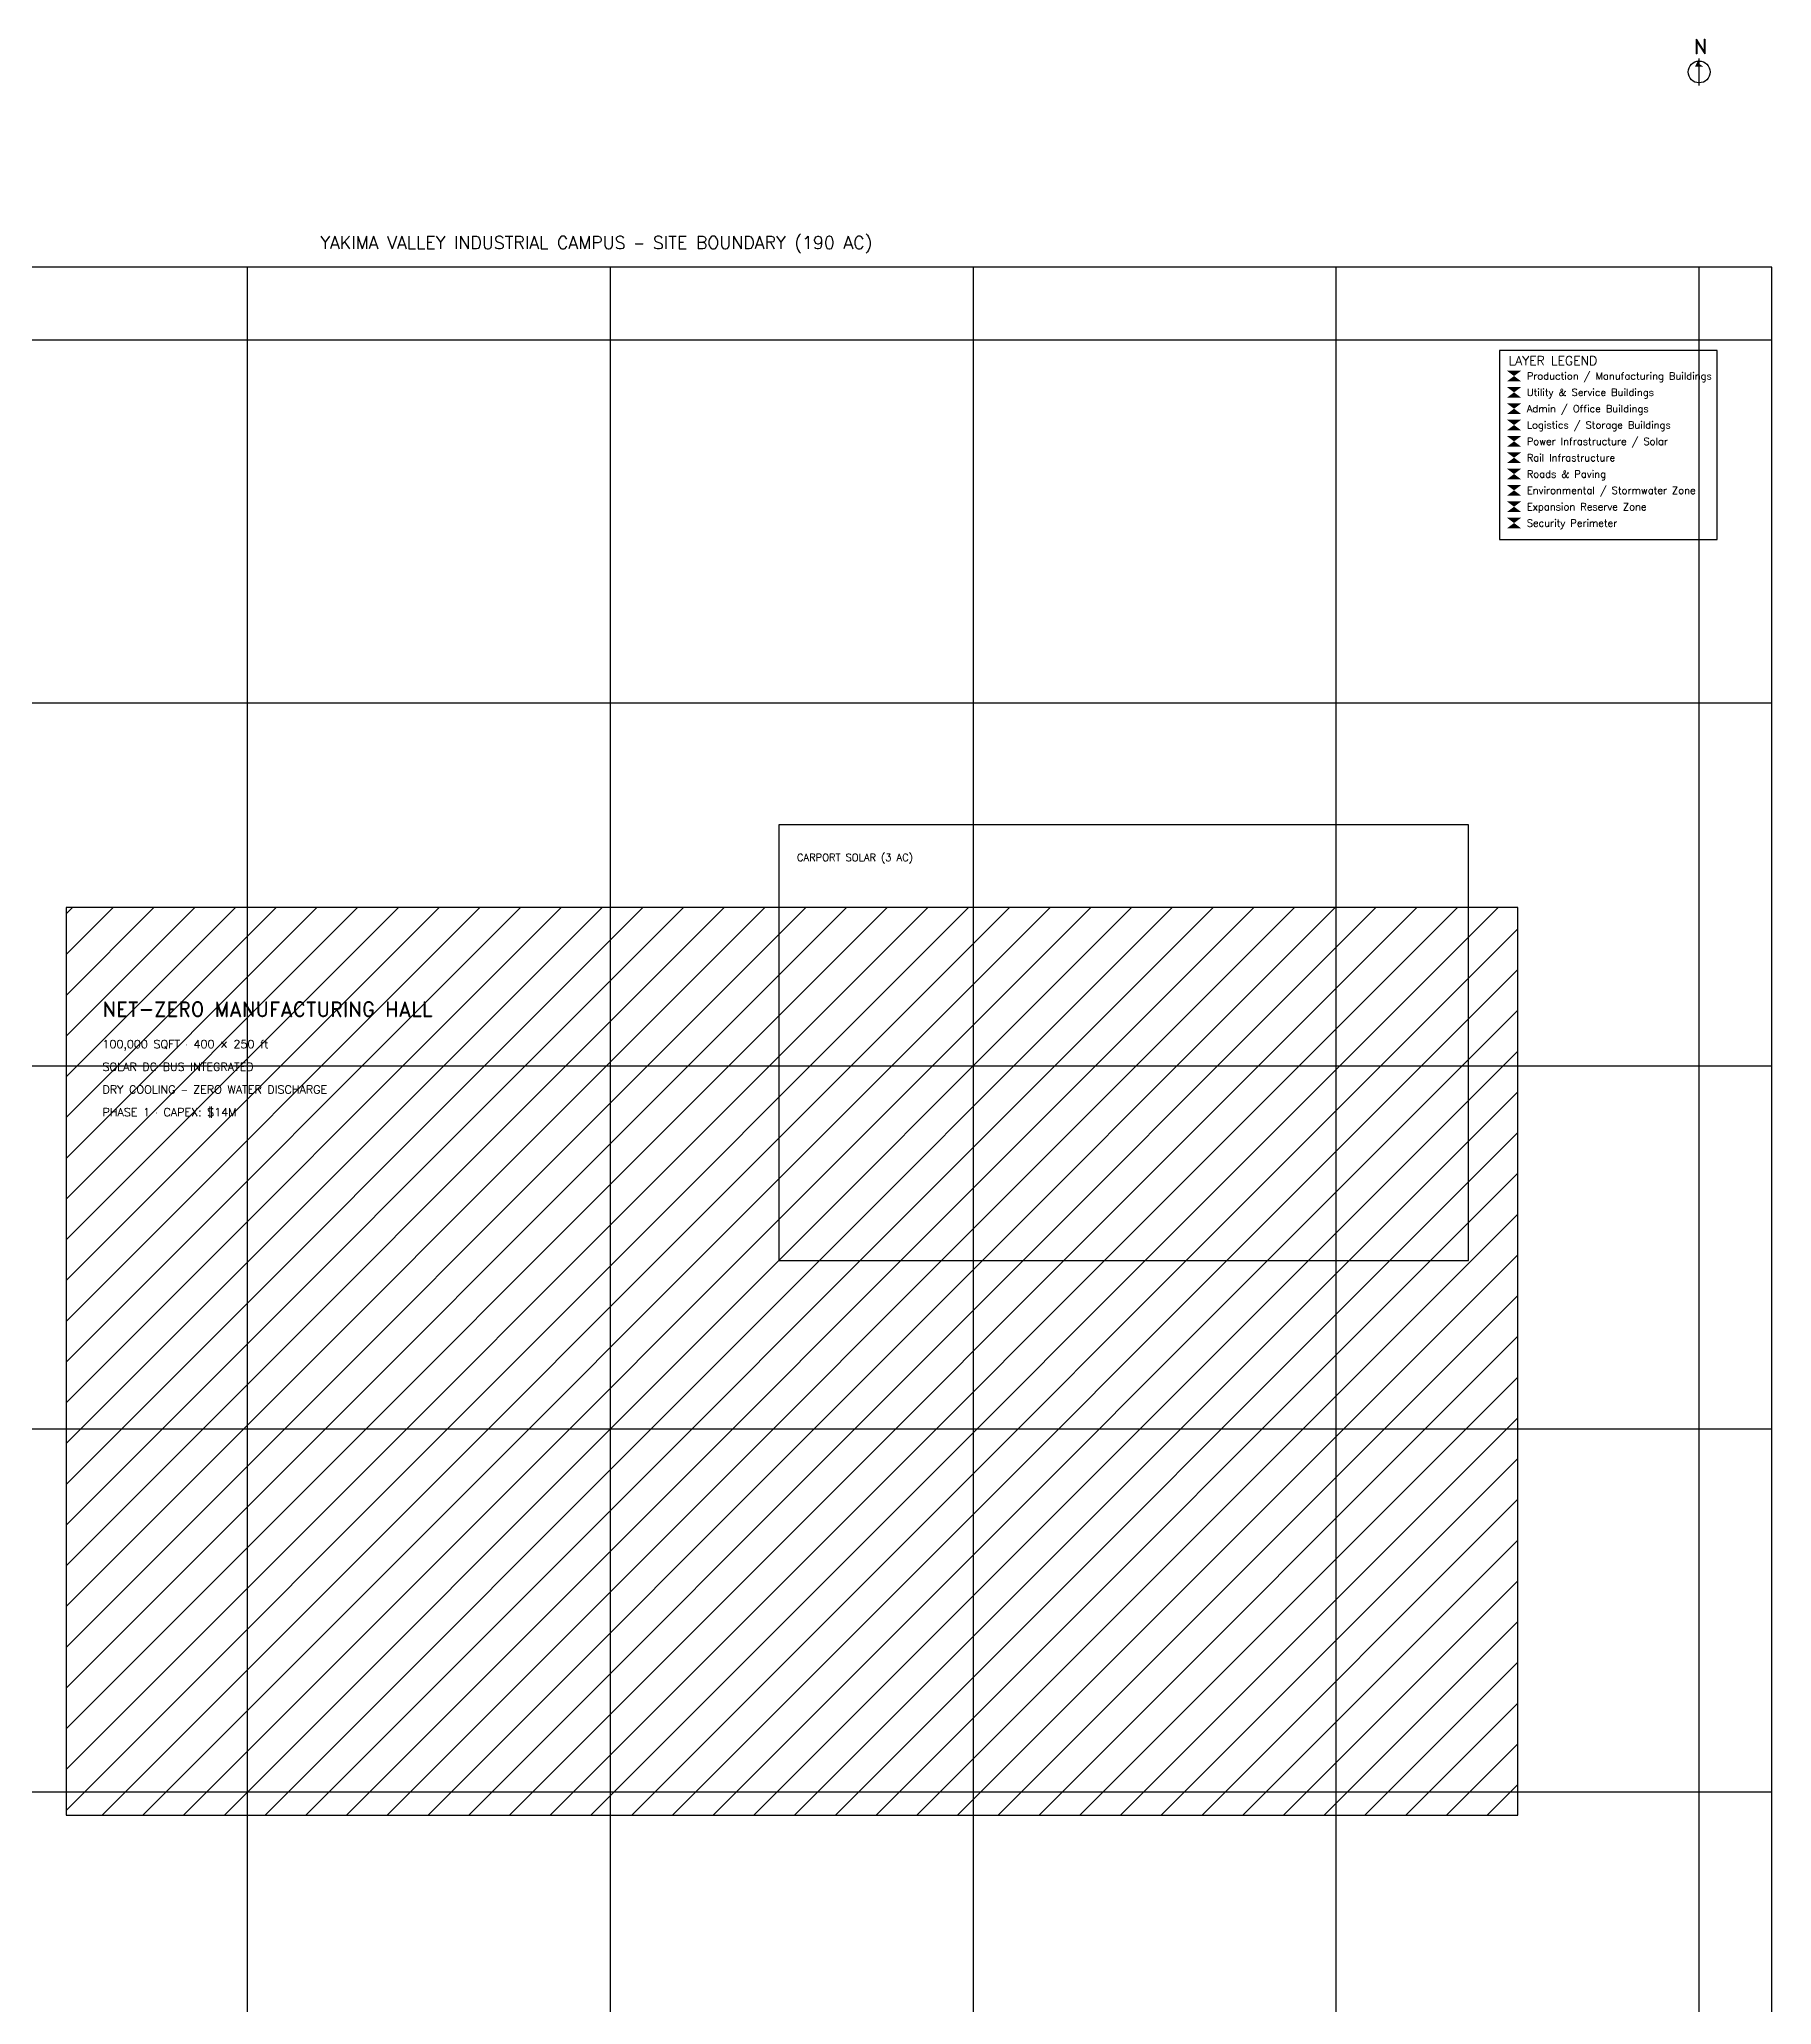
# Model space of a CAD drawing. Extents: x -30 to 7930, y -1150 to 3250.
# Drawn here: x 1020 to 2930, y 1016 to 3181 of the extents above; entities that cross this region are included whole.
import ezdxf

# ---------------------------------------------------------------- set-up
doc = ezdxf.new("R2010")
doc.units = 0
for name, color, linetype in [('A-BLDG-PROD', 4, 'Continuous'), ('C-SITE-BOUN', 7, 'Continuous'), ('X-ANNO-GRID', 8, 'Continuous'), ('X-ANNO-TEXT', 7, 'Continuous'), ('X-ANNO-TITL', 7, 'Continuous'), ('Z-SITE-SOLR', 2, 'Continuous')]:
    doc.layers.add(name, color=color, linetype=linetype)
doc.styles.add('ENGINEERING', font='romans.shx')
doc.styles.add('TITLE', font='romand.shx')

msp = doc.modelspace()

# ---------------------------------------------------------------- hatches: boundary and pattern name
at = {"layer": 'A-BLDG-PROD'}
h = msp.add_hatch(dxfattribs=at)
h.set_pattern_fill('ANSI31', scale=10)
h.paths.add_polyline_path([(1050, 1224.4), (2650, 1224.4), (2650, 2224.4), (1050, 2224.4)])

# ---------------------------------------------------------------- linework, layer by layer
msp.add_lwpolyline([(1050, 1224.4), (2650, 1224.4), (2650, 2224.4), (1050, 2224.4), (1050, 1224.4)], dxfattribs=at)
at = {"layer": 'C-SITE-BOUN'}
msp.add_lwpolyline([(50, 50), (2930, 50), (2930, 2930), (50, 2930), (50, 50)], dxfattribs=at)
at = {"layer": 'X-ANNO-GRID'}
for p, q in [((1250, 50), (1250, 2930)), ((1650, 50), (1650, 2930)), ((2050, 50), (2050, 2930)), ((2450, 50), (2450, 2930)), ((2850, 50), (2850, 2930)), ((50, 2850), (2930, 2850)), ((50, 2450), (2930, 2450)), ((50, 2050), (2930, 2050)), ((50, 1650), (2930, 1650)), ((50, 1250), (2930, 1250))]:
    msp.add_line(p, q, dxfattribs=at)
at = {"layer": 'X-ANNO-TEXT'}
msp.add_line((2850, 3130), (2850, 3160), dxfattribs=at)
msp.add_circle((2850, 3145), 12, dxfattribs=at)
msp.add_solid([(2845.5, 3151), (2850, 3160), (2854.5, 3151), (2850, 3154)], dxfattribs=at)
at = {"layer": 'X-ANNO-TEXT', "color": 4}
for points in [[(2638, 2804), (2654, 2804), (2654, 2816), (2638, 2816)], [(2638, 2678), (2654, 2678), (2654, 2690), (2638, 2690)]]:
    msp.add_solid(points, dxfattribs=at)
at = {"layer": 'X-ANNO-TEXT', "color": 3}
msp.add_solid([(2638, 2786), (2654, 2786), (2654, 2798), (2638, 2798)], dxfattribs=at)
at = {"layer": 'X-ANNO-TEXT', "color": 5}
msp.add_solid([(2638, 2768), (2654, 2768), (2654, 2780), (2638, 2780)], dxfattribs=at)
at = {"layer": 'X-ANNO-TEXT', "color": 6}
for points in [[(2638, 2750), (2654, 2750), (2654, 2762), (2638, 2762)], [(2638, 2660), (2654, 2660), (2654, 2672), (2638, 2672)]]:
    msp.add_solid(points, dxfattribs=at)
at = {"layer": 'X-ANNO-TEXT', "color": 2}
msp.add_solid([(2638, 2732), (2654, 2732), (2654, 2744), (2638, 2744)], dxfattribs=at)
at = {"layer": 'X-ANNO-TEXT', "color": 1}
for points in [[(2638, 2714), (2654, 2714), (2654, 2726), (2638, 2726)], [(2638, 2642), (2654, 2642), (2654, 2654), (2638, 2654)]]:
    msp.add_solid(points, dxfattribs=at)
at = {"layer": 'X-ANNO-TEXT', "color": 8}
msp.add_solid([(2638, 2696), (2654, 2696), (2654, 2708), (2638, 2708)], dxfattribs=at)
at = {"layer": 'X-ANNO-TITL'}
msp.add_lwpolyline([(2630, 2630), (2870, 2630), (2870, 2838), (2630, 2838), (2630, 2630)], dxfattribs=at)
at = {"layer": 'Z-SITE-SOLR'}
msp.add_lwpolyline([(1835.6, 1835.6), (2595.6, 1835.6), (2595.6, 2315.6), (1835.6, 2315.6), (1835.6, 1835.6)], dxfattribs=at)

# ---------------------------------------------------------------- texts
at = {"layer": 'X-ANNO-TEXT'}
for s, height, style, p in [('N', 16, 'TITLE', (2844, 3165)), ('YAKIMA VALLEY INDUSTRIAL CAMPUS — SITE BOUNDARY (190 AC)', 14, 'TITLE', (1330, 2950)), ('LAYER LEGEND', 10, 'TITLE', (2640, 2822)), ('Production / Manufacturing Buildings', 8, 'ENGINEERING', (2660, 2806)), ('Utility & Service Buildings', 8, 'ENGINEERING', (2660, 2788)), ('Admin / Office Buildings', 8, 'ENGINEERING', (2660, 2770)), ('Logistics / Storage Buildings', 8, 'ENGINEERING', (2660, 2752)), ('Power Infrastructure / Solar', 8, 'ENGINEERING', (2660, 2734)), ('Rail Infrastructure', 8, 'ENGINEERING', (2660, 2716)), ('Roads & Paving', 8, 'ENGINEERING', (2660, 2698)), ('Environmental / Stormwater Zone', 8, 'ENGINEERING', (2660, 2680)), ('Expansion Reserve Zone', 8, 'ENGINEERING', (2660, 2662)), ('Security Perimeter', 8, 'ENGINEERING', (2660, 2644)), ('CARPORT SOLAR (3 AC)', 8, 'ENGINEERING', (1855.6, 2275.6)), ('NET-ZERO MANUFACTURING HALL', 16, 'TITLE', (1090, 2104.4)), ('100,000 SQFT · 400 × 250 ft', 9, 'ENGINEERING', (1090, 2069.4)), ('SOLAR DC BUS INTEGRATED', 9, 'ENGINEERING', (1090, 2044.4)), ('DRY COOLING — ZERO WATER DISCHARGE', 9, 'ENGINEERING', (1090, 2019.4)), ('PHASE 1 · CAPEX: $14M', 9, 'ENGINEERING', (1090, 1994.4))]:
    msp.add_text(s, height=height, dxfattribs=dict(at, style=style)).set_placement(p)

doc.saveas('drawing.dxf')
